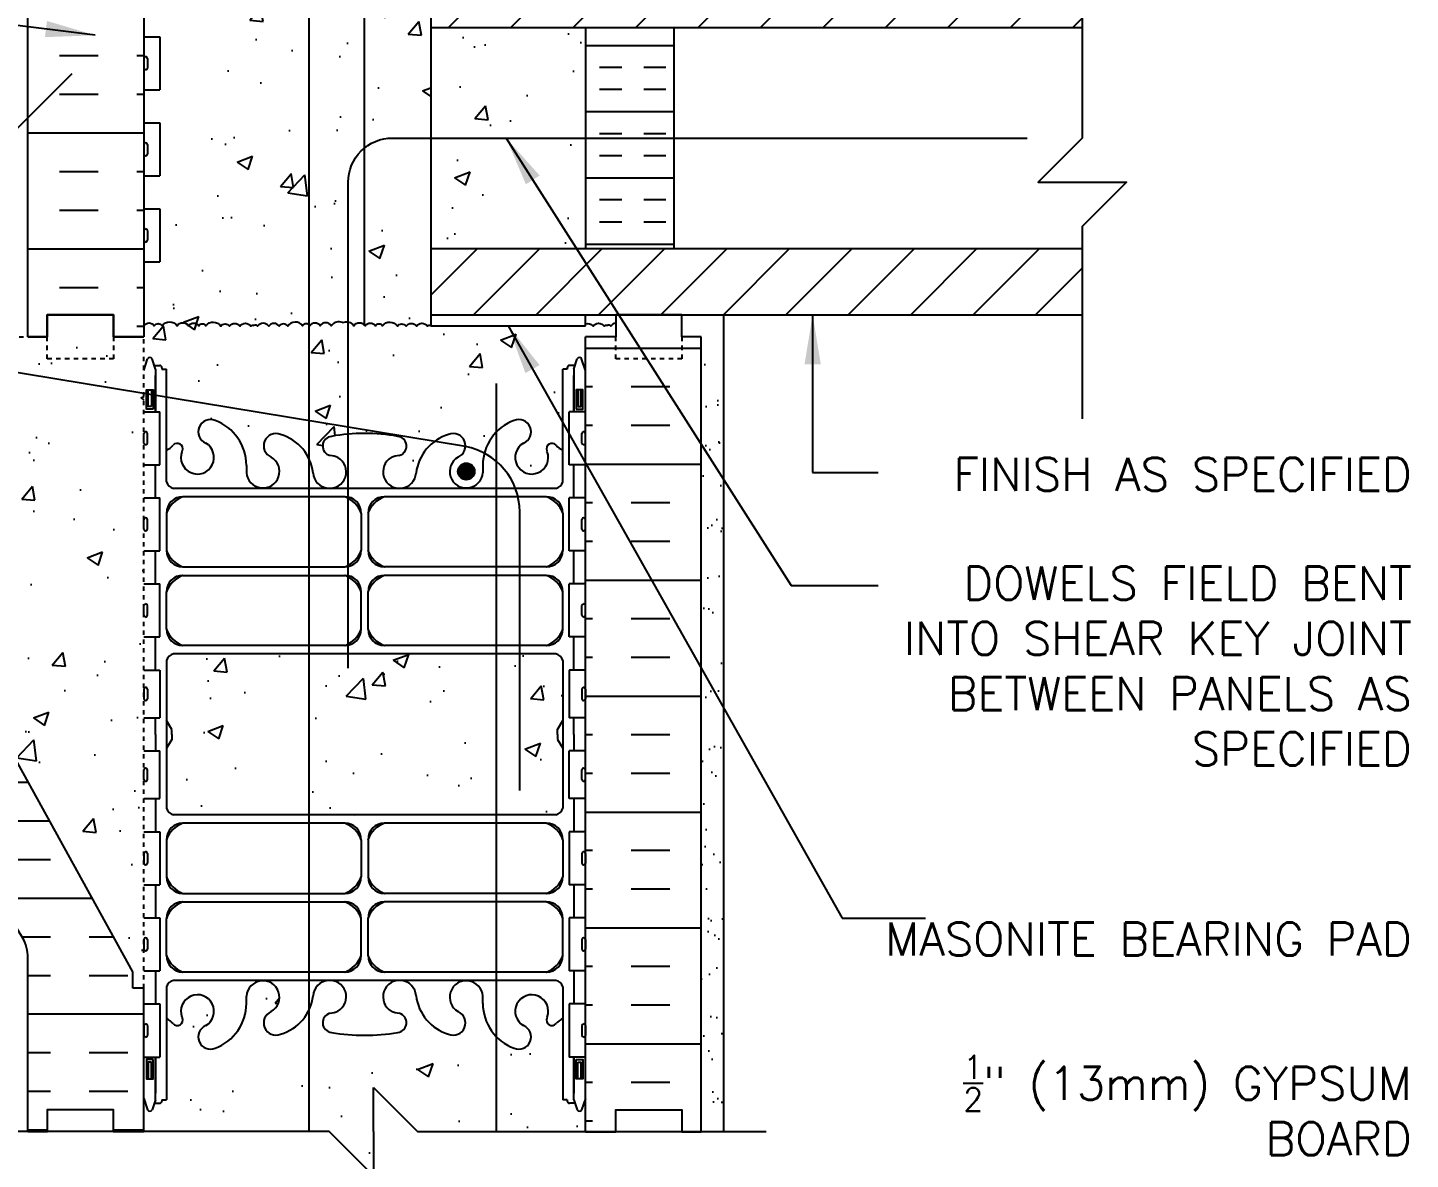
# Model space of a CAD drawing. Header units: inches. Extents: x 149.1 to 201, y 112.1 to 185.2.
# Drawn here: x 169.68 to 200.99, y 136.54 to 162.16 of the extents above; entities that cross this region are included whole.
import ezdxf

# ---------------------------------------------------------------- set-up
doc = ezdxf.new("R2010")
doc.units = ezdxf.units.IN
doc.header["$LTSCALE"] = 0.5
doc.header["$MEASUREMENT"] = 0
doc.linetypes.add('DASHED2', pattern=[0.375, 0.25, -0.125])
doc.linetypes.add('HIDDEN2', pattern=[0.1875, 0.125, -0.0625])
for name, color, linetype in [('HATCH', 12, 'Continuous'), ('Hidden2', 12, 'HIDDEN2'), ('line25', 2, 'Continuous'), ('LINE3', 3, 'Continuous'), ('LINE50', 5, 'Continuous'), ('LINE9', 9, 'Continuous'), ('TEXT', 4, 'Continuous'), ('Web_Edge', 9, 'Continuous')]:
    doc.layers.add(name, color=color, linetype=linetype)
doc.styles.add('DIM', font='romans.shx', dxfattribs={"width": 0.7})
doc.styles.add('ROMANS', font='romans.shx', dxfattribs={"height": 0.75})
doc.dimstyles.new('ext_12', dxfattribs={"dimscale": 12, "dimtxt": 0.09375, "dimasz": 0.09375, "dimexe": 0.09375, "dimexo": 0.0625, "dimgap": 0.0625, "dimtad": 1, "dimdec": 1, "dimzin": 3, "dimdsep": 46, "dimlunit": 4, "dimtxsty": 'DIM', "dimcen": 0.09, "dimdle": 0.09375, "dimclrt": 4, "dimadec": 0, "dimazin": 0, "dimtfac": 1, "dimtdec": 1, "dimtmove": 2, "dimatfit": 3, "dimfxl": 1, "dimfrac": 2, "dimtolj": 1, "dimtzin": 0, "dimarcsym": 0})
pattern_1 = [(50, (58.4212, -80.8982), (3.5863, -0.31376), [0.375, -4.125]), (355, (58.4212, -80.898), (-0.693757, 3.76096), [0.3, -3.3]), (100.4514, (58.72, -80.9243), (2.892547, 3.447198), [0.3187, -3.50571]), (46.1842, (58.421, -79.898), (5.336205, -0.827595), [0.5625, -6.1875]), (96.6356, (58.866, -79.967), (4.67331, 4.87059), [0.47805, -5.25856]), (351.1842, (58.421, -79.898), (4.67331, 4.87059), [0.45, -4.95]), (21, (58.9212, -80.1482), (2.984535, -2.013094), [0.375, -4.125]), (326, (58.9212, -80.148), (1.216577, 3.62575), [0.3, -3.3]), (71.4514, (59.17, -80.316), (4.201113, 1.612652), [0.3187, -3.50571]), (37.5, (58.4212, -80.8982), (0.060799, 1.664469), [0, -3.26, 0, -3.35, 0, -3.3125]), (7.5, (58.4212, -80.8982), (1.315348, 1.972059), [0, -1.91, 0, -3.185, 0, -1.2625]), (327.5, (57.3062, -80.8982), (2.669112, -0.1127744), [0, -1.25, 0, -3.9, 0, -5.175]), (317.5, (56.8062, -80.8982), (2.91593, 0.500525), [0, -1.625, 0, -2.59, 0, -3.675])]
pattern_2 = [(180, (78.1302, 8.7614), (-2e-16, -1.5), []), (180, (78.1302, 8.2614), (-2e-16, -1.5), [0.5, -0.5]), (180, (78.1302, 7.7614), (-2e-16, -1.5), [0.5, -0.5])]
pattern_3 = [(45, (78.1302, 8.7614), (-0.707107, 0.707107), [])]

msp = doc.modelspace()

# ---------------------------------------------------------------- hatches: boundary and pattern name
at = {"layer": 'HATCH'}
h = msp.add_hatch(dxfattribs=at)
h.set_pattern_fill('AR-CONC', color=256, scale=0.5)
h.set_pattern_definition([(50, (0, 0), (3.5863, -0.31376), [0.375, -4.125]), (355, (0, 0), (-0.693757, 3.76096), [0.3, -3.3]), (100.4514, (0.299, -0.026), (2.892544, 3.4472), [0.3187, -3.50571]), (46.1842, (0, 1), (5.33621, -0.8276), [0.5625, -6.1875]), (96.6356, (0.4447, 0.931), (4.67331, 4.87059), [0.47805, -5.25857]), (351.1842, (0, 1), (4.67331, 4.87059), [0.45, -4.95]), (21, (0.5, 0.75), (2.984535, -2.013094), [0.375, -4.125]), (326, (0.5, 0.75), (1.216577, 3.62575), [0.3, -3.3]), (71.4514, (0.7487, 0.5822), (4.20111, 1.612656), [0.3187, -3.50571]), (37.5, (0, 0), (0.060799, 1.664469), [0, -3.26, 0, -3.35, 0, -3.3125]), (7.5, (0, 0), (1.315348, 1.972059), [0, -1.91, 0, -3.185, 0, -1.2625]), (327.5, (-1.115, 0), (2.669112, -0.1127744), [0, -1.25, 0, -3.9, 0, -5.175]), (317.5, (-1.615, 0), (2.91593, 0.500525), [0, -1.625, 0, -2.59, 0, -3.675])])
h.paths.add_polyline_path([(182.308, 182.163), (176.183, 182.163), (175.183, 181.163), (175.183, 182.163), (175.183, 183.163), (174.183, 182.163), (172.308, 182.163), (172.308, 179.355, 0.088416), (172.454, 179.258), (172.544, 179.258), (172.544, 179.216, -0.249069), (172.654, 179.009), (172.654, 178.941, -0.414214), (172.592, 178.879), (172.544, 178.879), (172.544, 178.809), (172.649, 178.809, -0.155529), (172.825, 178.675, 0.180914), (173.243, 178.363), (174.824, 178.01, 0.054974), (175.15, 177.974), (177.308, 177.974), (179.466, 177.974, 0.054974), (179.793, 178.01), (181.374, 178.363, 0.180914), (181.792, 178.675, -0.155529), (181.967, 178.809), (182.072, 178.809), (182.072, 178.879), (182.025, 178.879, -0.414214), (181.962, 178.941), (181.962, 179.009, -0.249069), (182.072, 179.216), (182.072, 179.258), (182.162, 179.258, 0.08841), (182.308, 179.355)])
h.paths.add_polyline_path([(182.308, 173.163), (182.308, 175.163, 0.08841), (182.162, 175.26), (182.072, 175.26), (182.072, 175.302, -0.249069), (181.962, 175.509), (181.962, 175.576, -0.414214), (182.025, 175.639), (182.072, 175.639), (182.072, 175.709), (181.967, 175.709, 0.231736), (181.61, 175.558, -0.8344), (181.398, 175.683), (181.41, 175.705, 2.155404), (180.871, 175.51, -1), (180.658, 174.999, -0.311223), (179.949, 176.015), (179.949, 176.18, 1.661382), (179.388, 175.827, -1), (179.175, 175.316, -0.30095), (178.438, 176.188, 1.661382), (177.877, 175.836, 0.055617), (178.057, 175.79, -0.843243), (178.022, 175.358, -0.047544), (177.308, 175.293, -0.047544), (176.595, 175.358, -0.843243), (176.56, 175.79, 0.055617), (176.74, 175.836, 1.661382), (176.178, 176.188, -0.30095), (175.442, 175.316, -1), (175.229, 175.827, 1.661382), (174.668, 176.18), (174.668, 176.015, -0.311223), (173.959, 174.999, -1), (173.745, 175.51, 2.155404), (173.207, 175.705), (173.219, 175.683, -0.834375), (173.007, 175.558, 0.23174), (172.649, 175.709), (172.544, 175.709), (172.544, 175.639), (172.592, 175.639, -0.414214), (172.654, 175.576), (172.654, 175.509, -0.249069), (172.544, 175.302), (172.544, 175.26), (172.454, 175.26, 0.088416), (172.308, 175.163), (172.308, 173.163), (172.308, 172.403), (172.393, 172.664, -0.6), (172.493, 172.664), (172.542, 172.514), (172.668, 172.514, -0.414214), (172.718, 172.464), (172.718, 172.434), (172.818, 172.434), (172.818, 170.597, 0.108933), (172.971, 170.71, -0.8344), (173.183, 170.584), (173.171, 170.563, 2.155404), (173.709, 170.757, -1), (173.923, 171.268, -0.311223), (174.632, 170.252), (174.632, 170.087, 1.661382), (175.193, 170.44, -1), (175.406, 170.951, -0.30095), (176.142, 170.079, 1.661382), (176.704, 170.432, 0.055617), (176.524, 170.477, -0.843243), (176.559, 170.91, -0.049932), (177.308, 170.974, -0.049932), (178.058, 170.91, -0.843243), (178.093, 170.477, 0.055617), (177.913, 170.432, 1.661382), (178.474, 170.079, -0.30095), (179.211, 170.951, -1), (179.424, 170.44, 1.661382), (179.985, 170.087), (179.985, 170.252, -0.311223), (180.694, 171.268, -1), (180.907, 170.757, 2.155404), (181.446, 170.563), (181.434, 170.584, -0.834375), (181.646, 170.71, 0.10894), (181.798, 170.597), (181.798, 172.434), (181.898, 172.434), (181.898, 172.464, -0.414214), (181.948, 172.514), (182.074, 172.514), (182.123, 172.664, -0.6), (182.223, 172.664), (182.308, 172.403)])
h.paths.add_polyline_path([(181.798, 165.836, 0.268138), (181.637, 165.984), (172.98, 165.984, 0.268156), (172.818, 165.836), (172.818, 164.475), (172.938, 164.275), (172.938, 164.163), (172.308, 164.163), (172.308, 163.788), (172.548, 163.788, -0.180815), (172.874, 163.913), (181.618, 163.913), (181.618, 163.953), (181.524, 163.953, -1), (181.524, 164.015), (181.524, 164.14), (181.899, 164.14), (181.899, 164.015, -1), (181.899, 163.953), (181.805, 163.953), (181.805, 163.913), (182.208, 163.913, -0.386179), (182.21, 163.663), (182.308, 163.663), (182.308, 164.163), (181.678, 164.163), (181.678, 164.275), (181.798, 164.475)])
h.paths.add_polyline_path([(178.808, 163.663), (172.875, 163.663, 0.243307), (172.673, 163.555), (172.673, 162.708), (172.632, 162.708), (172.632, 162.163), (172.382, 162.163), (172.382, 162.708), (172.308, 162.708), (172.308, 161.958), (172.673, 161.958), (172.673, 160.758), (172.308, 160.758), (172.308, 160.008), (172.673, 160.008), (172.673, 158.808), (172.308, 158.808), (172.308, 158.058), (172.673, 158.058), (172.673, 156.858), (172.308, 156.858), (172.308, 155.414, -0.522611), (172.544, 155.415, -0.520567), (172.721, 155.415, -0.520567), (173.063, 155.415, -0.520567), (173.319, 155.415, -0.520567), (173.551, 155.415, -0.520567), (173.715, 155.415, -0.520567), (174.05, 155.404, -0.520567), (174.246, 155.404, -0.520567), (174.481, 155.404, -0.520567), (174.732, 155.404, -0.434064), (174.808, 155.422, -0.434064), (174.884, 155.404, -0.520567), (175.136, 155.404, -0.520567), (175.371, 155.404, -0.520567), (175.567, 155.404, -0.520567), (175.902, 155.415, -0.520567), (176.065, 155.415, -0.520567), (176.298, 155.415, -0.520567), (176.554, 155.415, -0.357181), (176.808, 155.486, -0.357181), (177.063, 155.415, -0.520567), (177.319, 155.415, -0.520567), (177.551, 155.415, -0.520567), (177.715, 155.415, -0.520567), (178.05, 155.404, -0.520567), (178.246, 155.404, -0.520567), (178.481, 155.404, -0.520567), (178.732, 155.404, -0.434064), (178.808, 155.422), (178.808, 155.663)])
h.paths.add_polyline_path([(181.798, 154.434), (181.898, 154.434), (181.898, 154.464, -0.414214), (181.948, 154.514), (182.074, 154.514), (182.123, 154.664, -0.6), (182.223, 154.664), (182.308, 154.403), (182.308, 155.163), (182.996, 155.163), (182.996, 155.469, 0.22022), (182.884, 155.404, 0.434064), (182.808, 155.422, 0.434064), (182.732, 155.404, 0.520567), (182.481, 155.404, 0.352546), (182.308, 155.454), (182.308, 155.413), (178.808, 155.413), (178.808, 155.422, 0.434064), (178.732, 155.404, 0.520567), (178.481, 155.404, 0.520567), (178.246, 155.404, 0.520567), (178.05, 155.404, 0.520567), (177.715, 155.415, 0.520567), (177.551, 155.415, 0.520567), (177.319, 155.415, 0.520567), (177.063, 155.415, 0.357181), (176.808, 155.486, 0.357181), (176.554, 155.415, 0.520567), (176.298, 155.415, 0.520567), (176.065, 155.415, 0.520567), (175.902, 155.415, 0.520567), (175.567, 155.404, 0.520567), (175.371, 155.404, 0.520567), (175.136, 155.404, 0.520567), (174.884, 155.404, 0.434064), (174.808, 155.422, 0.434064), (174.732, 155.404, 0.520567), (174.481, 155.404, 0.520567), (174.246, 155.404, 0.520567), (174.05, 155.404, 0.520567), (173.715, 155.415, 0.520567), (173.551, 155.415, 0.520567), (173.319, 155.415, 0.520567), (173.063, 155.415, 0.520567), (172.721, 155.415, 0.520567), (172.544, 155.415, 0.522611), (172.308, 155.414), (172.308, 155.163), (172.308, 154.403), (172.393, 154.664, -0.6), (172.493, 154.664), (172.542, 154.514), (172.668, 154.514, -0.414214), (172.718, 154.464), (172.718, 154.434), (172.818, 154.434), (172.818, 152.597, 0.108933), (172.971, 152.71, -0.8344), (173.183, 152.584), (173.171, 152.563, 2.155404), (173.709, 152.757, -1), (173.923, 153.268, -0.311223), (174.632, 152.252), (174.632, 152.087, 1.661382), (175.193, 152.44, -1), (175.406, 152.951, -0.30095), (176.142, 152.079, 1.661382), (176.704, 152.432, 0.055617), (176.524, 152.477, -0.843243), (176.559, 152.91, -0.049932), (177.308, 152.974, -0.049932), (178.058, 152.91, -0.843243), (178.093, 152.477, 0.055617), (177.913, 152.432, 1.661382), (178.474, 152.079, -0.30095), (179.211, 152.951, -1), (179.424, 152.44, 1.661382), (179.985, 152.087), (179.985, 152.252, -0.311223), (180.694, 153.268, -1), (180.907, 152.757, 2.155404), (181.446, 152.563), (181.434, 152.584, -0.834375), (181.646, 152.71, 0.10894), (181.798, 152.597)])
h.paths.add_polyline_path([(181.798, 147.836, 0.268138), (181.637, 147.984), (172.98, 147.984, 0.268156), (172.818, 147.836), (172.818, 146.475), (172.938, 146.275), (172.938, 146.163), (172.938, 146.05), (172.818, 145.85), (172.818, 144.489, 0.268156), (172.98, 144.341), (181.637, 144.341, 0.268138), (181.798, 144.489), (181.798, 145.85), (181.678, 146.05), (181.678, 146.163), (181.678, 146.275), (181.798, 146.475)])
h.paths.add_polyline_path([(181.798, 139.729, 0.108935), (181.646, 139.615, -0.8344), (181.434, 139.741), (181.446, 139.762, 2.155404), (180.907, 139.568, -1), (180.694, 139.057, -0.311223), (179.985, 140.073), (179.985, 140.238, 1.661382), (179.424, 139.885, -1), (179.211, 139.374, -0.30095), (178.474, 140.246, 1.661382), (177.913, 139.893, 0.055617), (178.093, 139.848, -0.843243), (178.058, 139.415, -0.049932), (177.308, 139.351, -0.049932), (176.559, 139.415, -0.843243), (176.524, 139.848, 0.055617), (176.704, 139.893, 1.661382), (176.142, 140.246, -0.30095), (175.406, 139.374, -1), (175.193, 139.885, 1.661382), (174.632, 140.238), (174.632, 140.073, -0.311223), (173.923, 139.057, -1), (173.709, 139.568, 2.155404), (173.171, 139.762), (173.183, 139.741, -0.834375), (172.971, 139.615, 0.108938), (172.818, 139.729), (172.818, 137.891), (172.718, 137.891), (172.718, 137.861, -0.414214), (172.668, 137.811), (172.542, 137.811), (172.493, 137.661, -0.6), (172.393, 137.661), (172.308, 137.922), (172.308, 137.169), (176.507, 137.168), (177.507, 136.168), (177.507, 137.168), (177.507, 138.168), (178.507, 137.168), (182.308, 137.169), (182.308, 137.922), (182.223, 137.661, -0.6), (182.123, 137.661), (182.074, 137.811), (181.948, 137.811, -0.414214), (181.898, 137.861), (181.898, 137.891), (181.798, 137.891)])
h = msp.add_hatch(dxfattribs=at)
h.set_pattern_fill('INSUL', color=256, scale=7, style=0)
h.set_pattern_definition([(0, (-2753.8532, -241.847), (0, 2.625), []), (0, (-2753.8532, -240.972), (0, 2.625), [0.875, -0.875]), (0, (-2753.8532, -240.097), (0, 2.625), [0.875, -0.875])])
h.paths.add_polyline_path([(169.683, 155.163), (170.121, 155.163), (170.121, 155.663), (171.621, 155.663), (171.621, 155.163), (172.308, 155.163), (172.308, 173.163), (171.621, 173.163), (171.621, 173.663), (170.121, 173.663), (170.121, 173.163), (169.683, 173.163)])
h = msp.add_hatch(dxfattribs=at)
h.set_pattern_fill('ANSI31', color=256, scale=8, style=0)
h.set_pattern_definition(pattern_3)
h.paths.add_polyline_path([(193.563, 162.163), (193.563, 163.663), (178.808, 163.663), (178.808, 162.163)])
h = msp.add_hatch(dxfattribs=at)
h.set_pattern_fill('AR-CONC', color=256, scale=0.5, style=0)
h.set_pattern_definition(pattern_1)
h.paths.add_polyline_path([(178.808, 159.664), (182.308, 159.664), (182.308, 162.163), (178.808, 162.163)], flags=17)
h = msp.add_hatch(dxfattribs=at)
h.set_pattern_fill('INSUL', color=256, scale=4, angle=180, style=0)
h.set_pattern_definition(pattern_2)
h.paths.add_polyline_path([(184.308, 162.163), (182.308, 162.163), (182.308, 159.664), (184.308, 159.664)])
h = msp.add_hatch(dxfattribs=at)
h.set_pattern_fill('AR-CONC', color=256, scale=0.5, style=0)
h.set_pattern_definition(pattern_1)
h.paths.add_polyline_path([(178.808, 157.163), (182.308, 157.163), (182.308, 159.664), (178.808, 159.664)])
h = msp.add_hatch(dxfattribs=at)
h.set_pattern_fill('INSUL', color=256, scale=4, angle=180, style=0)
h.set_pattern_definition(pattern_2)
h.paths.add_polyline_path([(182.308, 157.163), (184.308, 157.163), (184.308, 159.664), (182.308, 159.664)])
h = msp.add_hatch(dxfattribs=at)
h.set_pattern_fill('ANSI31', color=256, scale=8, style=0)
h.set_pattern_definition(pattern_3)
h.paths.add_polyline_path([(193.563, 155.663), (193.563, 157.163), (178.808, 157.163), (178.808, 155.663)])
h = msp.add_hatch(dxfattribs=at)
h.set_pattern_fill('INSUL', color=256, scale=7, style=0)
h.set_pattern_definition([(180, (3108.47, -259.847), (0, 2.625), []), (180, (3108.47, -258.972), (0, 2.625), [0.875, -0.875]), (180, (3108.47, -258.097), (0, 2.625), [0.875, -0.875])])
h.paths.add_polyline_path([(184.933, 137.163), (184.496, 137.163), (184.496, 137.663), (182.996, 137.663), (182.996, 137.163), (182.308, 137.163), (182.308, 155.163), (182.996, 155.163), (182.996, 155.663), (184.496, 155.663), (184.496, 155.163), (184.933, 155.163)])
h = msp.add_hatch(dxfattribs=at)
h.set_pattern_fill('INSUL', color=256, scale=7, style=0)
h.set_pattern_definition([(0, (-2830.1824, -285.4198), (0, 2.625), []), (0, (-2830.1824, -284.5448), (0, 2.625), [0.875, -0.875]), (0, (-2830.1824, -283.6698), (0, 2.625), [0.875, -0.875])])
h.paths.add_polyline_path([(166.883, 150.163, -0.079579), (165.883, 153.413), (165.883, 155.163), (165.183, 155.163), (165.183, 150.163, 0.131652), (165.853, 147.663), (169.591, 141.513, -0.10438), (169.683, 141.038), (169.683, 137.163), (170.121, 137.163), (170.121, 137.663), (171.621, 137.663), (171.621, 137.163), (172.308, 137.163), (172.308, 140.413), (172.058, 140.413), (172.058, 140.788)])
h = msp.add_hatch(dxfattribs=at)
h.set_pattern_fill('AR-CONC', color=256, scale=0.5, style=0)
h.set_pattern_definition([(50, (-2830.1824, -285.4198), (3.586301, -0.3137607), [0.375, -4.125]), (355, (-2830.1824, -285.4198), (-0.6937567, 3.7609607), [0.3, -3.3]), (100.4514, (-2829.8835, -285.446), (2.892547, 3.4471977), [0.318701, -3.5057106]), (46.1842, (-2830.1824, -284.4198), (5.336205, -0.827595), [0.5625, -6.1875]), (96.6356, (-2829.7377, -284.4887), (4.6733135, 4.870589), [0.478051, -5.258565]), (351.1842, (-2830.1824, -284.42), (4.67331, 4.870593), [0.45, -4.95]), (21, (-2829.6824, -284.6698), (2.9845353, -2.0130945), [0.375, -4.125]), (326, (-2829.6824, -284.6698), (1.2165767, 3.6257502), [0.3, -3.3]), (71.4514, (-2829.4337, -284.8375), (4.201113, 1.6126525), [0.318701, -3.5057106]), (37.5, (-2830.1824, -285.4198), (0.0607993, 1.66446927), [0, -3.26, 0, -3.35, 0, -3.3125]), (7.5, (-2830.1824, -285.4198), (1.3153477, 1.9720586), [0, -1.91, 0, -3.185, 0, -1.2625]), (327.5, (-2831.2974, -285.4198), (2.6691122, -0.11277436), [0, -1.25, 0, -3.9, 0, -5.175]), (317.5, (-2831.7974, -285.4198), (2.9159308, 0.500525), [0, -1.625, 0, -2.59, 0, -3.675])])
h.paths.add_polyline_path([(172.058, 140.788), (172.058, 140.413), (172.308, 140.413), (172.308, 155.163), (167.683, 155.163), (167.683, 153.663, -1), (167.183, 153.663), (167.183, 155.163), (165.883, 155.163), (165.883, 153.413, 0.079579), (166.883, 150.163)])
h = msp.add_hatch(dxfattribs=at)
h.set_pattern_fill('AR-SAND', color=256, scale=0.5, style=0)
h.set_pattern_definition([(37.5, (65.2659, 70.49755), (-0.0314967, 0.963412), [0, -0.76, 0, -0.85, 0, -0.8125]), (7.5, (65.2659, 70.4976), (0.884888, 1.411073), [0, -0.41, 0, -0.685, 0, -0.2625]), (327.5, (64.6509, 70.49755), (1.557071, 0.0028295), [0, -0.25, 0, -0.9, 0, -1.175]), (317.5, (64.6509, 70.4976), (1.503063, 0.438838), [0, -0.125, 0, -0.59, 0, -0.675])])
h.paths.add_polyline_path([(185.433, 149.729), (184.933, 149.729), (184.933, 137.163), (185.433, 137.164)])
h.paths.add_polyline_path([(185.433, 154.663), (184.933, 154.663), (184.933, 149.729), (185.433, 149.729)])
h = msp.add_hatch(dxfattribs=at)
h.set_pattern_fill('AR-CONC', color=256, scale=0.5, style=0)
h.paths.add_polyline_path([(177.308, 139.293, -0.047544), (176.595, 139.358, -0.843243), (176.56, 139.79, 0.055617), (176.74, 139.836, 1.661382), (176.178, 140.188, -0.101708), (176.048, 139.793), (176.048, 137.168), (176.507, 137.168), (177.308, 136.366)])
at = {"layer": 'LINE3'}
msp.add_hatch(color=256, dxfattribs=at).paths.add_polyline_path([(179.424, 152.115, 1), (179.799, 152.115, 1)])

# ---------------------------------------------------------------- linework, layer by layer
at = {"layer": 'HATCH'}
for points in [[(172.309, 155.415, -0.520567), (172.544, 155.415, -0.520567), (172.721, 155.415, -0.520567), (173.063, 155.415, -0.520567), (173.319, 155.415, -0.520567), (173.551, 155.415, -0.520567), (173.715, 155.415, -0.520567), (174.05, 155.404, -0.520567), (174.246, 155.404, -0.520567), (174.481, 155.404, -0.520567), (174.732, 155.404, -0.434064), (174.808, 155.422, -0.434064)], [(176.808, 155.486, 0.357181), (176.554, 155.415, 0.520567), (176.298, 155.415, 0.520567), (176.065, 155.415, 0.520567), (175.902, 155.415, 0.520567), (175.567, 155.404, 0.520567), (175.371, 155.404, 0.520567), (175.136, 155.404, 0.520567), (174.884, 155.404, 0.434064), (174.808, 155.422)], [(176.808, 155.486, -0.357181), (177.063, 155.415, -0.520567), (177.319, 155.415, -0.520567), (177.551, 155.415, -0.520567), (177.715, 155.415, -0.520567), (178.05, 155.404, -0.520567), (178.246, 155.404, -0.520567), (178.481, 155.404, -0.520567), (178.732, 155.404, -0.434064), (178.808, 155.422)], [(182.308, 155.454, -0.352546), (182.481, 155.404, -0.520567), (182.732, 155.404, -0.434064), (182.808, 155.422)], [(182.996, 155.469, 0.22022), (182.884, 155.404, 0.434064), (182.808, 155.422)]]:
    msp.add_lwpolyline(points, format="xyb", dxfattribs=at)
at = {"layer": 'Hidden2'}
for p, q in [((167.683, 155.163), (169.683, 155.163)), ((172.308, 140.413), (172.308, 155.163))]:
    msp.add_line(p, q, dxfattribs=at)
msp.add_lwpolyline([(169.683, 155.163), (170.121, 155.163), (170.121, 155.663), (171.621, 155.663), (171.621, 155.163), (172.308, 155.163)], dxfattribs=at)
msp.add_lwpolyline([(169.683, 155.163), (170.121, 155.163), (170.121, 155.663), (171.621, 155.663), (171.621, 155.163), (172.308, 155.163)], dxfattribs=at)
at = {"layer": 'line25'}
for p, q in [((172.308, 173.163), (172.308, 155.163)), ((178.808, 163.663), (178.808, 155.663)), ((172.308, 161.958), (172.673, 161.958)), ((172.673, 161.958), (172.673, 160.758)), ((172.308, 160.758), (172.673, 160.758)), ((172.308, 160.008), (172.673, 160.008)), ((172.673, 160.008), (172.673, 158.808)), ((172.308, 158.808), (172.673, 158.808)), ((172.308, 158.058), (172.673, 158.058)), ((172.673, 158.058), (172.673, 156.858)), ((172.308, 156.858), (172.673, 156.858)), ((178.808, 155.663), (178.808, 155.413)), ((178.808, 155.663), (193.563, 155.663)), ((182.308, 155.413), (182.308, 155.663)), ((178.808, 155.413), (182.308, 155.413)), ((182.308, 137.163), (182.308, 155.163)), ((172.308, 153.468), (172.673, 153.468)), ((172.673, 152.268), (172.673, 153.468)), ((182.308, 153.468), (181.943, 153.468)), ((181.943, 152.268), (181.943, 153.468)), ((172.308, 152.268), (172.673, 152.268)), ((182.308, 152.268), (181.943, 152.268)), ((172.308, 151.518), (172.673, 151.518)), ((172.673, 150.318), (172.673, 151.518)), ((182.308, 151.518), (181.943, 151.518)), ((181.943, 150.318), (181.943, 151.518)), ((172.058, 140.788), (166.883, 150.163)), ((172.308, 150.318), (172.673, 150.318)), ((182.308, 150.318), (181.943, 150.318)), ((172.308, 149.568), (172.673, 149.568)), ((172.673, 148.368), (172.673, 149.568)), ((182.308, 149.568), (181.943, 149.568)), ((181.943, 148.368), (181.943, 149.568)), ((172.308, 148.368), (172.673, 148.368)), ((182.308, 148.368), (181.943, 148.368)), ((172.308, 147.618), (172.673, 147.618)), ((172.673, 147.618), (172.673, 146.538)), ((182.308, 147.618), (181.943, 147.618)), ((181.943, 147.618), (181.943, 146.538)), ((172.308, 146.538), (172.673, 146.538)), ((182.308, 146.538), (181.943, 146.538)), ((172.308, 145.788), (172.673, 145.788)), ((172.673, 144.708), (172.673, 145.788)), ((182.308, 145.788), (181.943, 145.788)), ((181.943, 144.708), (181.943, 145.788)), ((172.308, 144.708), (172.673, 144.708)), ((182.308, 144.708), (181.943, 144.708)), ((172.308, 143.958), (172.673, 143.958)), ((172.673, 143.958), (172.673, 142.758)), ((182.308, 143.958), (181.943, 143.958)), ((181.943, 143.958), (181.943, 142.758)), ((172.308, 142.758), (172.673, 142.758)), ((182.308, 142.758), (181.943, 142.758)), ((172.308, 142.008), (172.673, 142.008)), ((172.673, 142.008), (172.673, 140.808)), ((182.308, 142.008), (181.943, 142.008)), ((181.943, 142.008), (181.943, 140.808)), ((172.058, 140.413), (172.058, 140.788)), ((172.308, 140.808), (172.673, 140.808)), ((182.308, 140.808), (181.943, 140.808)), ((172.308, 140.413), (172.058, 140.413)), ((172.308, 137.163), (172.308, 140.413)), ((172.308, 140.058), (172.673, 140.058)), ((172.673, 140.058), (172.673, 138.858)), ((182.308, 140.058), (181.943, 140.058)), ((181.943, 140.058), (181.943, 138.858)), ((172.308, 138.858), (172.673, 138.858)), ((182.308, 138.858), (181.943, 138.858))]:
    msp.add_line(p, q, dxfattribs=at)
at = {"layer": 'LINE3'}
for p, q in [((176.048, 163.663), (176.048, 137.161)), ((177.297, 163.663), (177.298, 155.415)), ((179.591, 152.677), (168.068, 154.574)), ((180.289, 154.11), (180.289, 137.168)), ((180.82, 144.892), (180.82, 151.202))]:
    msp.add_line(p, q, dxfattribs=at)
at = {"layer": 'LINE3', "linetype": 'Continuous'}
msp.add_lwpolyline([(176.937, 147.664), (176.937, 158.664, -0.414214), (177.937, 159.664), (192.316, 159.664)], format="xyb", dxfattribs=at)
at = {"layer": 'LINE3'}
msp.add_circle((179.611, 152.115), 0.188, dxfattribs=at)
msp.add_arc((179.32, 151.202), 1.5, 360, 79.5785, dxfattribs=at)
at = {"layer": 'LINE50'}
for p, q in [((169.683, 155.163), (169.683, 173.163)), ((184.933, 137.163), (184.933, 155.163))]:
    msp.add_line(p, q, dxfattribs=at)
for points in [[(169.683, 155.163), (170.121, 155.163), (170.121, 155.663), (171.621, 155.663), (171.621, 155.163), (172.308, 155.163)], [(172.308, 155.163), (171.621, 155.163), (171.621, 155.663), (170.121, 155.663), (170.121, 155.163), (169.683, 155.163)], [(184.933, 155.163), (184.496, 155.163), (184.496, 155.663), (182.996, 155.663), (182.996, 155.163), (182.308, 155.163)], [(172.308, 137.163), (171.621, 137.163), (171.621, 137.663), (170.121, 137.663), (170.121, 137.163), (169.683, 137.163)], [(182.308, 137.163), (182.996, 137.163), (182.996, 137.663), (184.496, 137.663), (184.496, 137.163), (184.933, 137.163)], [(182.308, 137.163), (182.996, 137.163), (182.996, 137.663), (184.496, 137.663), (184.496, 137.163), (184.933, 137.163)]]:
    msp.add_lwpolyline(points, dxfattribs=at)
msp.add_lwpolyline([(169.683, 137.163), (169.683, 141.038, 0.10438), (169.591, 141.513), (165.853, 147.663, -0.131652), (165.183, 150.163), (165.183, 155.163), (165.883, 155.163)], format="xyb", dxfattribs=at)
at = {"layer": 'LINE9'}
for p, q in [((178.808, 162.163), (193.563, 162.163)), ((182.308, 162.163), (182.308, 157.163)), ((184.308, 162.163), (184.308, 157.163)), ((172.308, 161.468), (172.308, 161.248)), ((172.308, 161.413), (172.308, 161.413)), ((172.308, 161.303), (172.308, 161.303)), ((172.348, 161.508), (172.348, 161.508)), ((172.388, 161.468), (172.388, 161.248)), ((169.449, 159.889), (170.683, 161.124)), ((172.348, 161.208), (172.348, 161.208)), ((172.308, 159.518), (172.308, 159.298)), ((172.308, 159.463), (172.308, 159.463)), ((172.388, 159.518), (172.388, 159.298)), ((172.308, 159.353), (172.308, 159.353)), ((172.348, 159.258), (172.348, 159.258)), ((172.308, 157.568), (172.308, 157.348)), ((172.348, 157.608), (172.348, 157.608)), ((172.388, 157.568), (172.388, 157.348)), ((172.308, 157.513), (172.308, 157.513)), ((172.308, 157.403), (172.308, 157.403)), ((172.348, 157.308), (172.348, 157.308)), ((178.808, 157.163), (193.563, 157.163)), ((185.433, 155.663), (185.433, 137.168)), ((172.308, 152.758), (172.308, 152.978)), ((172.308, 152.923), (172.308, 152.923)), ((172.348, 153.018), (172.348, 153.018)), ((172.388, 152.758), (172.388, 152.978)), ((182.228, 152.758), (182.228, 152.978)), ((182.268, 153.018), (182.268, 153.018)), ((182.308, 152.758), (182.308, 152.978)), ((182.308, 152.923), (182.308, 152.923)), ((172.308, 152.813), (172.308, 152.813)), ((172.348, 152.718), (172.348, 152.718)), ((182.268, 152.718), (182.268, 152.718)), ((182.308, 152.813), (182.308, 152.813)), ((172.308, 150.808), (172.308, 151.028)), ((172.308, 150.973), (172.308, 150.973)), ((172.348, 151.068), (172.348, 151.068)), ((172.388, 150.808), (172.388, 151.028)), ((182.228, 150.808), (182.228, 151.028)), ((182.268, 151.068), (182.268, 151.068)), ((182.308, 150.808), (182.308, 151.028)), ((182.308, 150.973), (182.308, 150.973)), ((172.308, 150.863), (172.308, 150.863)), ((172.348, 150.768), (172.348, 150.768)), ((182.268, 150.768), (182.268, 150.768)), ((182.308, 150.863), (182.308, 150.863)), ((172.308, 148.858), (172.308, 149.078)), ((172.348, 149.118), (172.348, 149.118)), ((172.388, 148.858), (172.388, 149.078)), ((182.228, 148.858), (182.228, 149.078)), ((182.268, 149.118), (182.268, 149.118)), ((182.308, 148.858), (182.308, 149.078)), ((172.308, 149.023), (172.308, 149.023)), ((172.308, 148.913), (172.308, 148.913)), ((172.348, 148.818), (172.348, 148.818)), ((182.268, 148.818), (182.268, 148.818)), ((182.308, 149.023), (182.308, 149.023)), ((182.308, 148.913), (182.308, 148.913)), ((172.348, 147.228), (172.348, 147.228)), ((182.268, 147.228), (182.268, 147.228)), ((172.308, 147.188), (172.308, 146.968)), ((172.308, 147.133), (172.308, 147.133)), ((172.308, 147.023), (172.308, 147.023)), ((172.348, 146.928), (172.348, 146.928)), ((172.388, 147.188), (172.388, 146.968)), ((182.228, 147.188), (182.228, 146.968)), ((182.268, 146.928), (182.268, 146.928)), ((182.308, 147.188), (182.308, 146.968)), ((182.308, 147.133), (182.308, 147.133)), ((182.308, 147.023), (182.308, 147.023)), ((172.308, 145.138), (172.308, 145.358)), ((172.348, 145.398), (172.348, 145.398)), ((172.388, 145.138), (172.388, 145.358)), ((182.228, 145.138), (182.228, 145.358)), ((182.268, 145.398), (182.268, 145.398)), ((182.308, 145.138), (182.308, 145.358)), ((172.308, 145.303), (172.308, 145.303)), ((172.308, 145.193), (172.308, 145.193)), ((172.348, 145.098), (172.348, 145.098)), ((182.268, 145.098), (182.268, 145.098)), ((182.308, 145.303), (182.308, 145.303)), ((182.308, 145.193), (182.308, 145.193)), ((172.308, 143.468), (172.308, 143.248)), ((172.348, 143.508), (172.348, 143.508)), ((172.388, 143.468), (172.388, 143.248)), ((182.228, 143.468), (182.228, 143.248)), ((182.268, 143.508), (182.268, 143.508)), ((182.308, 143.468), (182.308, 143.248)), ((172.308, 143.413), (172.308, 143.413)), ((172.308, 143.303), (172.308, 143.303)), ((172.348, 143.208), (172.348, 143.208)), ((182.268, 143.208), (182.268, 143.208)), ((182.308, 143.413), (182.308, 143.413)), ((182.308, 143.303), (182.308, 143.303)), ((172.308, 141.518), (172.308, 141.298)), ((172.308, 141.463), (172.308, 141.463)), ((172.308, 141.353), (172.308, 141.353)), ((172.348, 141.258), (172.348, 141.258)), ((172.388, 141.518), (172.388, 141.298)), ((182.228, 141.518), (182.228, 141.298)), ((182.268, 141.258), (182.268, 141.258)), ((182.308, 141.518), (182.308, 141.298)), ((182.308, 141.463), (182.308, 141.463)), ((182.308, 141.353), (182.308, 141.353)), ((172.308, 139.568), (172.308, 139.348)), ((172.308, 139.513), (172.308, 139.513)), ((172.308, 139.403), (172.308, 139.403)), ((172.348, 139.608), (172.348, 139.608)), ((172.388, 139.568), (172.388, 139.348)), ((182.228, 139.568), (182.228, 139.348)), ((182.268, 139.608), (182.268, 139.608)), ((182.308, 139.568), (182.308, 139.348)), ((182.308, 139.513), (182.308, 139.513)), ((182.308, 139.403), (182.308, 139.403)), ((172.348, 139.308), (172.348, 139.308)), ((182.268, 139.308), (182.268, 139.308)), ((177.507, 138.168), (178.507, 137.168)), ((177.507, 137.168), (177.507, 138.168)), ((176.507, 137.168), (168.61, 137.17)), ((177.507, 136.168), (176.507, 137.168)), ((177.507, 137.168), (177.507, 136.168)), ((178.507, 137.168), (186.403, 137.17))]:
    msp.add_line(p, q, dxfattribs=at)
msp.add_lwpolyline([(193.563, 165.608), (193.563, 159.663), (192.563, 158.663), (193.563, 158.663), (194.563, 158.663), (193.563, 157.663), (193.563, 153.309)], dxfattribs=at)
at = {"layer": 'LINE9', "linetype": 'DASHED2', "ltscale": 0.15}
for points in [[(171.621, 155.163), (171.621, 155.163), (171.621, 154.663), (170.121, 154.663), (170.121, 155.163), (170.121, 155.163)], [(171.621, 155.163), (171.621, 155.163), (171.621, 154.663), (170.121, 154.663), (170.121, 155.163), (170.121, 155.163)], [(184.496, 155.163), (184.496, 155.163), (184.496, 154.663), (182.996, 154.663), (182.996, 155.163), (182.996, 155.163)]]:
    msp.add_lwpolyline(points, dxfattribs=at)
at = {"layer": 'LINE9'}
for centre, start, end in [((172.348, 161.468), 90, 180), ((172.348, 161.468), 0, 90), ((172.348, 161.248), 180, 270), ((172.348, 161.248), 270, 0), ((172.348, 159.518), 90, 180), ((172.348, 159.518), 0, 90), ((172.348, 159.298), 180, 270), ((172.348, 159.298), 270, 0), ((172.348, 157.568), 90, 180), ((172.348, 157.568), 0, 90), ((172.348, 157.348), 180, 270), ((172.348, 157.348), 270, 0), ((172.348, 152.978), 90, 180), ((172.348, 152.978), 360, 90), ((182.268, 152.978), 90, 180), ((182.268, 152.978), 0, 90), ((172.348, 152.758), 180, 270), ((172.348, 152.758), 270, 0), ((182.268, 152.758), 180, 270), ((182.268, 152.758), 270, 0), ((172.348, 151.028), 90, 180), ((172.348, 151.028), 360, 90), ((182.268, 151.028), 90, 180), ((182.268, 151.028), 0, 90), ((172.348, 150.808), 180, 270), ((172.348, 150.808), 270, 0), ((182.268, 150.808), 180, 270), ((182.268, 150.808), 270, 0), ((172.348, 149.078), 90, 180), ((172.348, 149.078), 360, 90), ((182.268, 149.078), 90, 180), ((182.268, 149.078), 0, 90), ((172.348, 148.858), 180, 270), ((172.348, 148.858), 270, 0), ((182.268, 148.858), 180, 270), ((182.268, 148.858), 270, 0), ((172.348, 147.188), 90, 180), ((172.348, 147.188), 0, 90), ((182.268, 147.188), 90, 180), ((182.268, 147.188), 360, 90), ((172.348, 146.968), 180, 270), ((172.348, 146.968), 270, 0), ((182.268, 146.968), 180, 270), ((182.268, 146.968), 270, 0), ((172.348, 145.358), 90, 180), ((172.348, 145.358), 360, 90), ((182.268, 145.358), 90, 180), ((182.268, 145.358), 0, 90), ((172.348, 145.138), 180, 270), ((172.348, 145.138), 270, 0), ((182.268, 145.138), 180, 270), ((182.268, 145.138), 270, 0), ((172.348, 143.468), 90, 180), ((172.348, 143.468), 0, 90), ((182.268, 143.468), 90, 180), ((182.268, 143.468), 360, 90), ((172.348, 143.248), 180, 270), ((172.348, 143.248), 270, 0), ((182.268, 143.248), 180, 270), ((182.268, 143.248), 270, 0), ((172.348, 141.518), 90, 180), ((172.348, 141.518), 0, 90), ((182.268, 141.518), 90, 180), ((182.268, 141.518), 360, 90), ((172.348, 141.298), 180, 270), ((172.348, 141.298), 270, 0), ((182.268, 141.298), 180, 270), ((182.268, 141.298), 270, 0), ((172.348, 139.568), 90, 180), ((172.348, 139.568), 0, 90), ((182.268, 139.568), 90, 180), ((182.268, 139.568), 360, 90), ((172.348, 139.348), 180, 270), ((172.348, 139.348), 270, 0), ((182.268, 139.348), 180, 270), ((182.268, 139.348), 270, 0)]:
    msp.add_arc(centre, 0.04, start, end, dxfattribs=at)
at = {"layer": 'TEXT'}
msp.add_lwpolyline([(185.433, 138.279, 0, 0.36, 0), (186.513, 138.279, 0, 0, 0), (189.158, 138.279, 0, 0, 0)], format="xyseb", dxfattribs=at)
at = {"layer": 'Web_Edge'}
for p, q in [((172.308, 154.403), (172.393, 154.664)), ((172.568, 154.434), (172.493, 154.664)), ((172.542, 154.514), (172.668, 154.514)), ((172.568, 154.434), (172.568, 153.468)), ((172.718, 154.464), (172.718, 154.464)), ((172.718, 154.464), (172.718, 154.434)), ((172.718, 154.434), (172.818, 154.434)), ((172.818, 151.88), (172.818, 154.434)), ((181.898, 154.434), (181.798, 154.434)), ((181.798, 151.88), (181.798, 154.434)), ((181.898, 154.464), (181.898, 154.464)), ((181.898, 154.464), (181.898, 154.434)), ((182.074, 154.514), (181.948, 154.514)), ((182.048, 154.434), (182.123, 154.664)), ((182.048, 154.434), (182.048, 153.468)), ((182.308, 154.403), (182.223, 154.664)), ((173.171, 152.563), (173.183, 152.584)), ((181.446, 152.563), (181.434, 152.584)), ((174.632, 152.252), (174.632, 152.087)), ((179.985, 152.252), (179.985, 152.087)), ((181.637, 151.732), (172.98, 151.732)), ((176.857, 151.544), (173.193, 151.544)), ((181.423, 151.544), (177.76, 151.544)), ((172.818, 151.169), (172.818, 150.328)), ((177.232, 151.169), (177.232, 150.328)), ((177.385, 151.17), (177.385, 150.329)), ((181.798, 151.169), (181.798, 150.328)), ((173.193, 149.953), (176.857, 149.953)), ((173.193, 149.763), (176.857, 149.763)), ((181.423, 149.953), (177.76, 149.953)), ((181.423, 149.763), (177.76, 149.763)), ((172.818, 148.547), (172.818, 149.388)), ((177.232, 148.547), (177.232, 149.388)), ((177.385, 148.546), (177.385, 149.387)), ((181.798, 148.547), (181.798, 149.388)), ((176.857, 148.172), (173.193, 148.172)), ((181.423, 148.172), (177.76, 148.172)), ((172.818, 147.836), (172.818, 144.489)), ((181.637, 147.984), (172.98, 147.984)), ((181.798, 147.836), (181.798, 144.489)), ((172.938, 146.275), (172.818, 146.475)), ((172.938, 146.275), (172.818, 146.475)), ((172.938, 146.163), (172.938, 146.275)), ((172.938, 146.163), (172.938, 146.275)), ((181.678, 146.275), (181.798, 146.475)), ((181.678, 146.275), (181.798, 146.475)), ((181.678, 146.163), (181.678, 146.275)), ((181.678, 146.163), (181.678, 146.275)), ((172.938, 146.05), (172.818, 145.85)), ((172.938, 146.05), (172.818, 145.85)), ((172.938, 146.163), (172.938, 146.05)), ((172.938, 146.163), (172.938, 146.05)), ((181.678, 146.163), (181.678, 146.05)), ((181.678, 146.163), (181.678, 146.05)), ((181.678, 146.05), (181.798, 145.85)), ((181.678, 146.05), (181.798, 145.85)), ((181.637, 144.341), (172.98, 144.341)), ((176.857, 144.153), (173.193, 144.153)), ((181.423, 144.153), (177.76, 144.153)), ((172.818, 143.778), (172.818, 142.937)), ((177.232, 143.778), (177.232, 142.937)), ((177.385, 143.779), (177.385, 142.938)), ((181.798, 143.778), (181.798, 142.937)), ((173.193, 142.562), (176.857, 142.562)), ((181.423, 142.562), (177.76, 142.562)), ((173.193, 142.372), (176.857, 142.372)), ((181.423, 142.372), (177.76, 142.372)), ((172.818, 141.156), (172.818, 141.997)), ((177.232, 141.156), (177.232, 141.997)), ((177.385, 141.155), (177.385, 141.996)), ((181.798, 141.156), (181.798, 141.997)), ((176.857, 140.781), (173.193, 140.781)), ((181.423, 140.781), (177.76, 140.781)), ((172.818, 140.445), (172.818, 137.891)), ((181.637, 140.593), (172.98, 140.593)), ((181.798, 140.445), (181.798, 137.891)), ((174.632, 140.073), (174.632, 140.238)), ((179.985, 140.073), (179.985, 140.238)), ((173.171, 139.762), (173.183, 139.741)), ((181.446, 139.762), (181.434, 139.741)), ((172.568, 137.891), (172.568, 138.858)), ((182.048, 137.891), (182.048, 138.858)), ((172.308, 137.922), (172.393, 137.661)), ((172.568, 137.891), (172.493, 137.661)), ((172.542, 137.811), (172.668, 137.811)), ((172.718, 137.891), (172.818, 137.891)), ((172.718, 137.891), (172.718, 137.861)), ((172.718, 137.861), (172.718, 137.861)), ((181.898, 137.891), (181.798, 137.891)), ((181.898, 137.891), (181.898, 137.861)), ((181.898, 137.861), (181.898, 137.861)), ((182.074, 137.811), (181.948, 137.811)), ((182.048, 137.891), (182.123, 137.661)), ((182.308, 137.922), (182.223, 137.661))]:
    msp.add_line(p, q, dxfattribs=at)
for points in [[(172.568, 153.468), (172.568, 154.284)], [(182.048, 153.468), (182.048, 154.284)], [(172.568, 151.518), (172.568, 152.268)], [(182.048, 151.518), (182.048, 152.268)], [(172.568, 149.568), (172.568, 150.318)], [(182.048, 149.568), (182.048, 150.318)], [(172.568, 147.618), (172.568, 148.368)], [(182.048, 147.618), (182.048, 148.368)], [(172.568, 146.163), (172.568, 146.538)], [(182.048, 146.163), (182.048, 146.538)], [(172.568, 146.163), (172.568, 145.788)], [(182.048, 146.163), (182.048, 145.788)], [(172.568, 144.708), (172.568, 143.958)], [(182.048, 144.708), (182.048, 143.958)], [(172.568, 142.758), (172.568, 142.008)], [(182.048, 142.758), (182.048, 142.008)], [(172.568, 140.808), (172.568, 140.058)], [(182.048, 140.808), (182.048, 140.058)], [(172.568, 138.858), (172.568, 138.041)], [(182.048, 138.858), (182.048, 138.041)]]:
    msp.add_lwpolyline(points, dxfattribs=at)
for points in [[(172.518, 153.524), (172.368, 153.524), (172.368, 153.964), (172.518, 153.964)], [(172.478, 153.584), (172.408, 153.584), (172.408, 153.964), (172.478, 153.964)], [(182.098, 153.524), (182.248, 153.524), (182.248, 153.964), (182.098, 153.964)], [(182.138, 153.584), (182.208, 153.584), (182.208, 153.964), (182.138, 153.964)], [(172.518, 138.801), (172.368, 138.801), (172.368, 138.361), (172.518, 138.361)], [(172.478, 138.741), (172.408, 138.741), (172.408, 138.361), (172.478, 138.361)], [(182.098, 138.801), (182.248, 138.801), (182.248, 138.361), (182.098, 138.361)], [(182.138, 138.741), (182.208, 138.741), (182.208, 138.361), (182.138, 138.361)]]:
    msp.add_lwpolyline(points, close=True, dxfattribs=at)
for centre, radius, start, end in [((172.443, 154.637), 0.0567, 28.0725, 151.9275), ((172.668, 154.464), 0.05, 0, 90), ((181.948, 154.464), 0.05, 90, 180), ((182.173, 154.637), 0.0567, 28.0725, 151.9275), ((173.816, 153.013), 0.277, 67.32, 247.32), ((173.54, 152.246), 1.092, 0.3332, 69.4825), ((181.076, 152.246), 1.092, 110.5175, 179.6668), ((180.8, 153.013), 0.277, 292.68, 112.68), ((175.299, 152.696), 0.277, 67.32, 247.32), ((175.115, 151.959), 1.034, 6.6669, 73.6635), ((176.578, 152.69), 0.22, 95.1835, 255.7396), ((177.255, 149.197), 3.777, 89.1934, 100.6275), ((177.362, 149.197), 3.777, 79.3725, 90.8066), ((178.038, 152.69), 0.22, 284.2604, 84.8165), ((179.501, 151.959), 1.034, 106.3365, 173.3331), ((179.317, 152.696), 0.277, 292.68, 112.68), ((172.638, 152.999), 0.441, 294.1187, 318.9873), ((173.065, 152.628), 0.125, 339.6243, 138.9873), ((173.522, 152.432), 0.375, 159.6243, 60.0685), ((181.094, 152.432), 0.375, 119.9315, 20.3757), ((181.551, 152.628), 0.125, 41.0127, 200.3757), ((181.979, 152.999), 0.441, 221.0127, 245.8818), ((175.005, 152.115), 0.375, 184.2448, 60.0685), ((176.516, 152.107), 0.375, 184.2448, 60.0685), ((176.41, 151.651), 0.834, 69.3729, 82.1063), ((178.1, 152.107), 0.375, 119.9315, 355.7552), ((178.207, 151.651), 0.834, 97.8937, 110.6271), ((179.611, 152.115), 0.375, 119.9315, 355.7552), ((173.027, 151.945), 0.219, 197.3882, 257.4322), ((181.59, 151.945), 0.219, 282.5678, 342.6083), ((173.4, 150.962), 0.617, 109.5682, 160.4318), ((173.193, 151.169), 0.375, 90, 180), ((176.65, 150.962), 0.617, 19.5682, 70.4318), ((176.857, 151.169), 0.375, 360, 90), ((177.966, 150.962), 0.617, 109.5682, 160.4318), ((177.76, 151.169), 0.375, 90, 180), ((181.217, 150.962), 0.617, 19.5682, 70.4318), ((181.423, 151.169), 0.375, 360, 90), ((173.4, 150.535), 0.617, 199.5682, 250.4318), ((173.193, 150.328), 0.375, 180, 270), ((176.65, 150.535), 0.617, 289.5682, 340.4318), ((176.857, 150.328), 0.375, 270, 0), ((177.966, 150.535), 0.617, 199.5682, 250.4318), ((177.76, 150.328), 0.375, 180, 270), ((181.217, 150.535), 0.617, 289.5682, 340.4318), ((181.423, 150.328), 0.375, 270, 0), ((173.4, 149.181), 0.617, 109.5682, 160.4318), ((173.193, 149.388), 0.375, 90, 180), ((176.65, 149.181), 0.617, 19.5682, 70.4318), ((176.857, 149.388), 0.375, 360, 90), ((177.966, 149.181), 0.617, 109.5682, 160.4318), ((177.76, 149.388), 0.375, 90, 180), ((181.217, 149.181), 0.617, 19.5682, 70.4318), ((181.423, 149.388), 0.375, 360, 90), ((173.4, 148.754), 0.617, 199.5682, 250.4318), ((173.193, 148.547), 0.375, 180, 270), ((176.65, 148.754), 0.617, 289.5682, 340.4318), ((176.857, 148.547), 0.375, 270, 0), ((177.966, 148.754), 0.617, 199.5682, 250.4318), ((177.76, 148.547), 0.375, 180, 270), ((181.217, 148.754), 0.617, 289.5682, 340.4318), ((181.423, 148.547), 0.375, 270, 0), ((173.027, 147.771), 0.219, 102.5678, 162.612), ((181.59, 147.771), 0.219, 17.3917, 77.4322), ((173.027, 144.554), 0.219, 197.388, 257.4322), ((181.59, 144.554), 0.219, 282.5678, 342.6083), ((173.4, 143.571), 0.617, 109.5682, 160.4318), ((173.193, 143.778), 0.375, 90, 180), ((176.65, 143.571), 0.617, 19.5682, 70.4318), ((176.857, 143.778), 0.375, 360, 90), ((177.966, 143.571), 0.617, 109.5682, 160.4318), ((177.76, 143.778), 0.375, 90, 180), ((181.217, 143.571), 0.617, 19.5682, 70.4318), ((181.423, 143.778), 0.375, 360, 90), ((173.4, 143.144), 0.617, 199.5682, 250.4318), ((173.193, 142.937), 0.375, 180, 270), ((176.65, 143.144), 0.617, 289.5682, 340.4318), ((176.857, 142.937), 0.375, 270, 0), ((177.966, 143.144), 0.617, 199.5682, 250.4318), ((177.76, 142.937), 0.375, 180, 270), ((181.217, 143.144), 0.617, 289.5682, 340.4318), ((181.423, 142.937), 0.375, 270, 0), ((173.4, 141.79), 0.617, 109.5682, 160.4318), ((173.193, 141.997), 0.375, 90, 180), ((176.65, 141.79), 0.617, 19.5682, 70.4318), ((176.857, 141.997), 0.375, 360, 90), ((177.966, 141.79), 0.617, 109.5682, 160.4318), ((177.76, 141.997), 0.375, 90, 180), ((181.217, 141.79), 0.617, 19.5682, 70.4318), ((181.423, 141.997), 0.375, 360, 90), ((173.4, 141.363), 0.617, 199.5682, 250.4318), ((173.193, 141.156), 0.375, 180, 270), ((176.65, 141.363), 0.617, 289.5682, 340.4318), ((176.857, 141.156), 0.375, 270, 0), ((177.966, 141.363), 0.617, 199.5682, 250.4318), ((177.76, 141.156), 0.375, 180, 270), ((181.217, 141.363), 0.617, 289.5682, 340.4318), ((181.423, 141.156), 0.375, 270, 0), ((173.027, 140.38), 0.219, 102.5678, 162.6118), ((175.005, 140.21), 0.375, 299.9315, 175.7552), ((176.516, 140.218), 0.375, 299.9315, 175.7552), ((178.1, 140.218), 0.375, 4.2448, 240.0685), ((179.611, 140.21), 0.375, 4.2448, 240.0685), ((181.59, 140.38), 0.219, 17.3917, 77.4322), ((173.522, 139.893), 0.375, 299.9315, 200.3757), ((173.54, 140.079), 1.092, 290.5175, 359.6668), ((175.115, 140.366), 1.034, 286.3365, 353.3331), ((179.501, 140.366), 1.034, 186.6669, 253.6635), ((181.076, 140.079), 1.092, 180.3332, 249.4825), ((181.094, 139.893), 0.375, 339.6243, 240.0685), ((172.638, 139.326), 0.441, 41.0127, 65.8813), ((173.065, 139.697), 0.125, 221.0127, 20.3757), ((175.299, 139.629), 0.277, 112.68, 292.68), ((176.578, 139.635), 0.22, 104.2604, 264.8165), ((176.41, 140.674), 0.834, 277.8937, 290.6271), ((178.207, 140.674), 0.834, 249.3729, 262.1063), ((178.038, 139.635), 0.22, 275.1835, 75.7396), ((179.317, 139.629), 0.277, 247.32, 67.32), ((181.551, 139.697), 0.125, 159.6243, 318.9873), ((181.979, 139.326), 0.441, 114.1182, 138.9873), ((173.816, 139.312), 0.277, 112.68, 292.68), ((177.255, 143.128), 3.777, 259.3725, 270.8066), ((177.362, 143.128), 3.777, 269.1934, 280.6275), ((180.8, 139.312), 0.277, 247.32, 67.32), ((172.668, 137.861), 0.05, 270, 0), ((181.948, 137.861), 0.05, 180, 270), ((172.443, 137.688), 0.0567, 208.0725, 331.9275), ((182.173, 137.688), 0.0567, 208.0725, 331.9275)]:
    msp.add_arc(centre, radius, start, end, dxfattribs=at)

# ---------------------------------------------------------------- texts
at = {"layer": 'TEXT', "char_height": 0.75, "attachment_point": 6, "style": 'ROMANS'}
for s, insert, width in [('\\A1;FINISH AS SPECIFIED', (201.026, 152.051), 12.02995), ('\\A1;DOWELS FIELD BENT INTO SHEAR KEY JOINT BETWEEN PANELS AS SPECIFIED', (201.026, 147.71), 13.68721), ('\\A1;MASONITE BEARING PAD', (201.026, 141.528), 12.02995), ('\\A1;{\\H0.7x;\\S1/2;}" (13mm) GYPSUM BOARD', (201.026, 137.762), 12.02995)]:
    msp.add_mtext(s, dxfattribs=dict(at, insert=insert, width=width))

# ---------------------------------------------------------------- leaders
at = {"layer": 'TEXT'}
for points in [[(171.207, 161.99), (161.95, 163.158), (160.508, 163.158)], [(180.558, 155.413), (188.126, 141.998), (190.009, 141.998)]]:
    msp.add_leader(points, dimstyle='ext_12', override={"dimgap": 0.0625, "dimtad": 0}, dxfattribs=at)
for points in [[(180.512, 159.664), (186.97, 149.533), (188.939, 149.533)], [(187.456, 155.663), (187.456, 152.088), (188.939, 152.088)]]:
    msp.add_leader(points, dimstyle='ext_12', dxfattribs=at)

doc.saveas('drawing.dxf')
